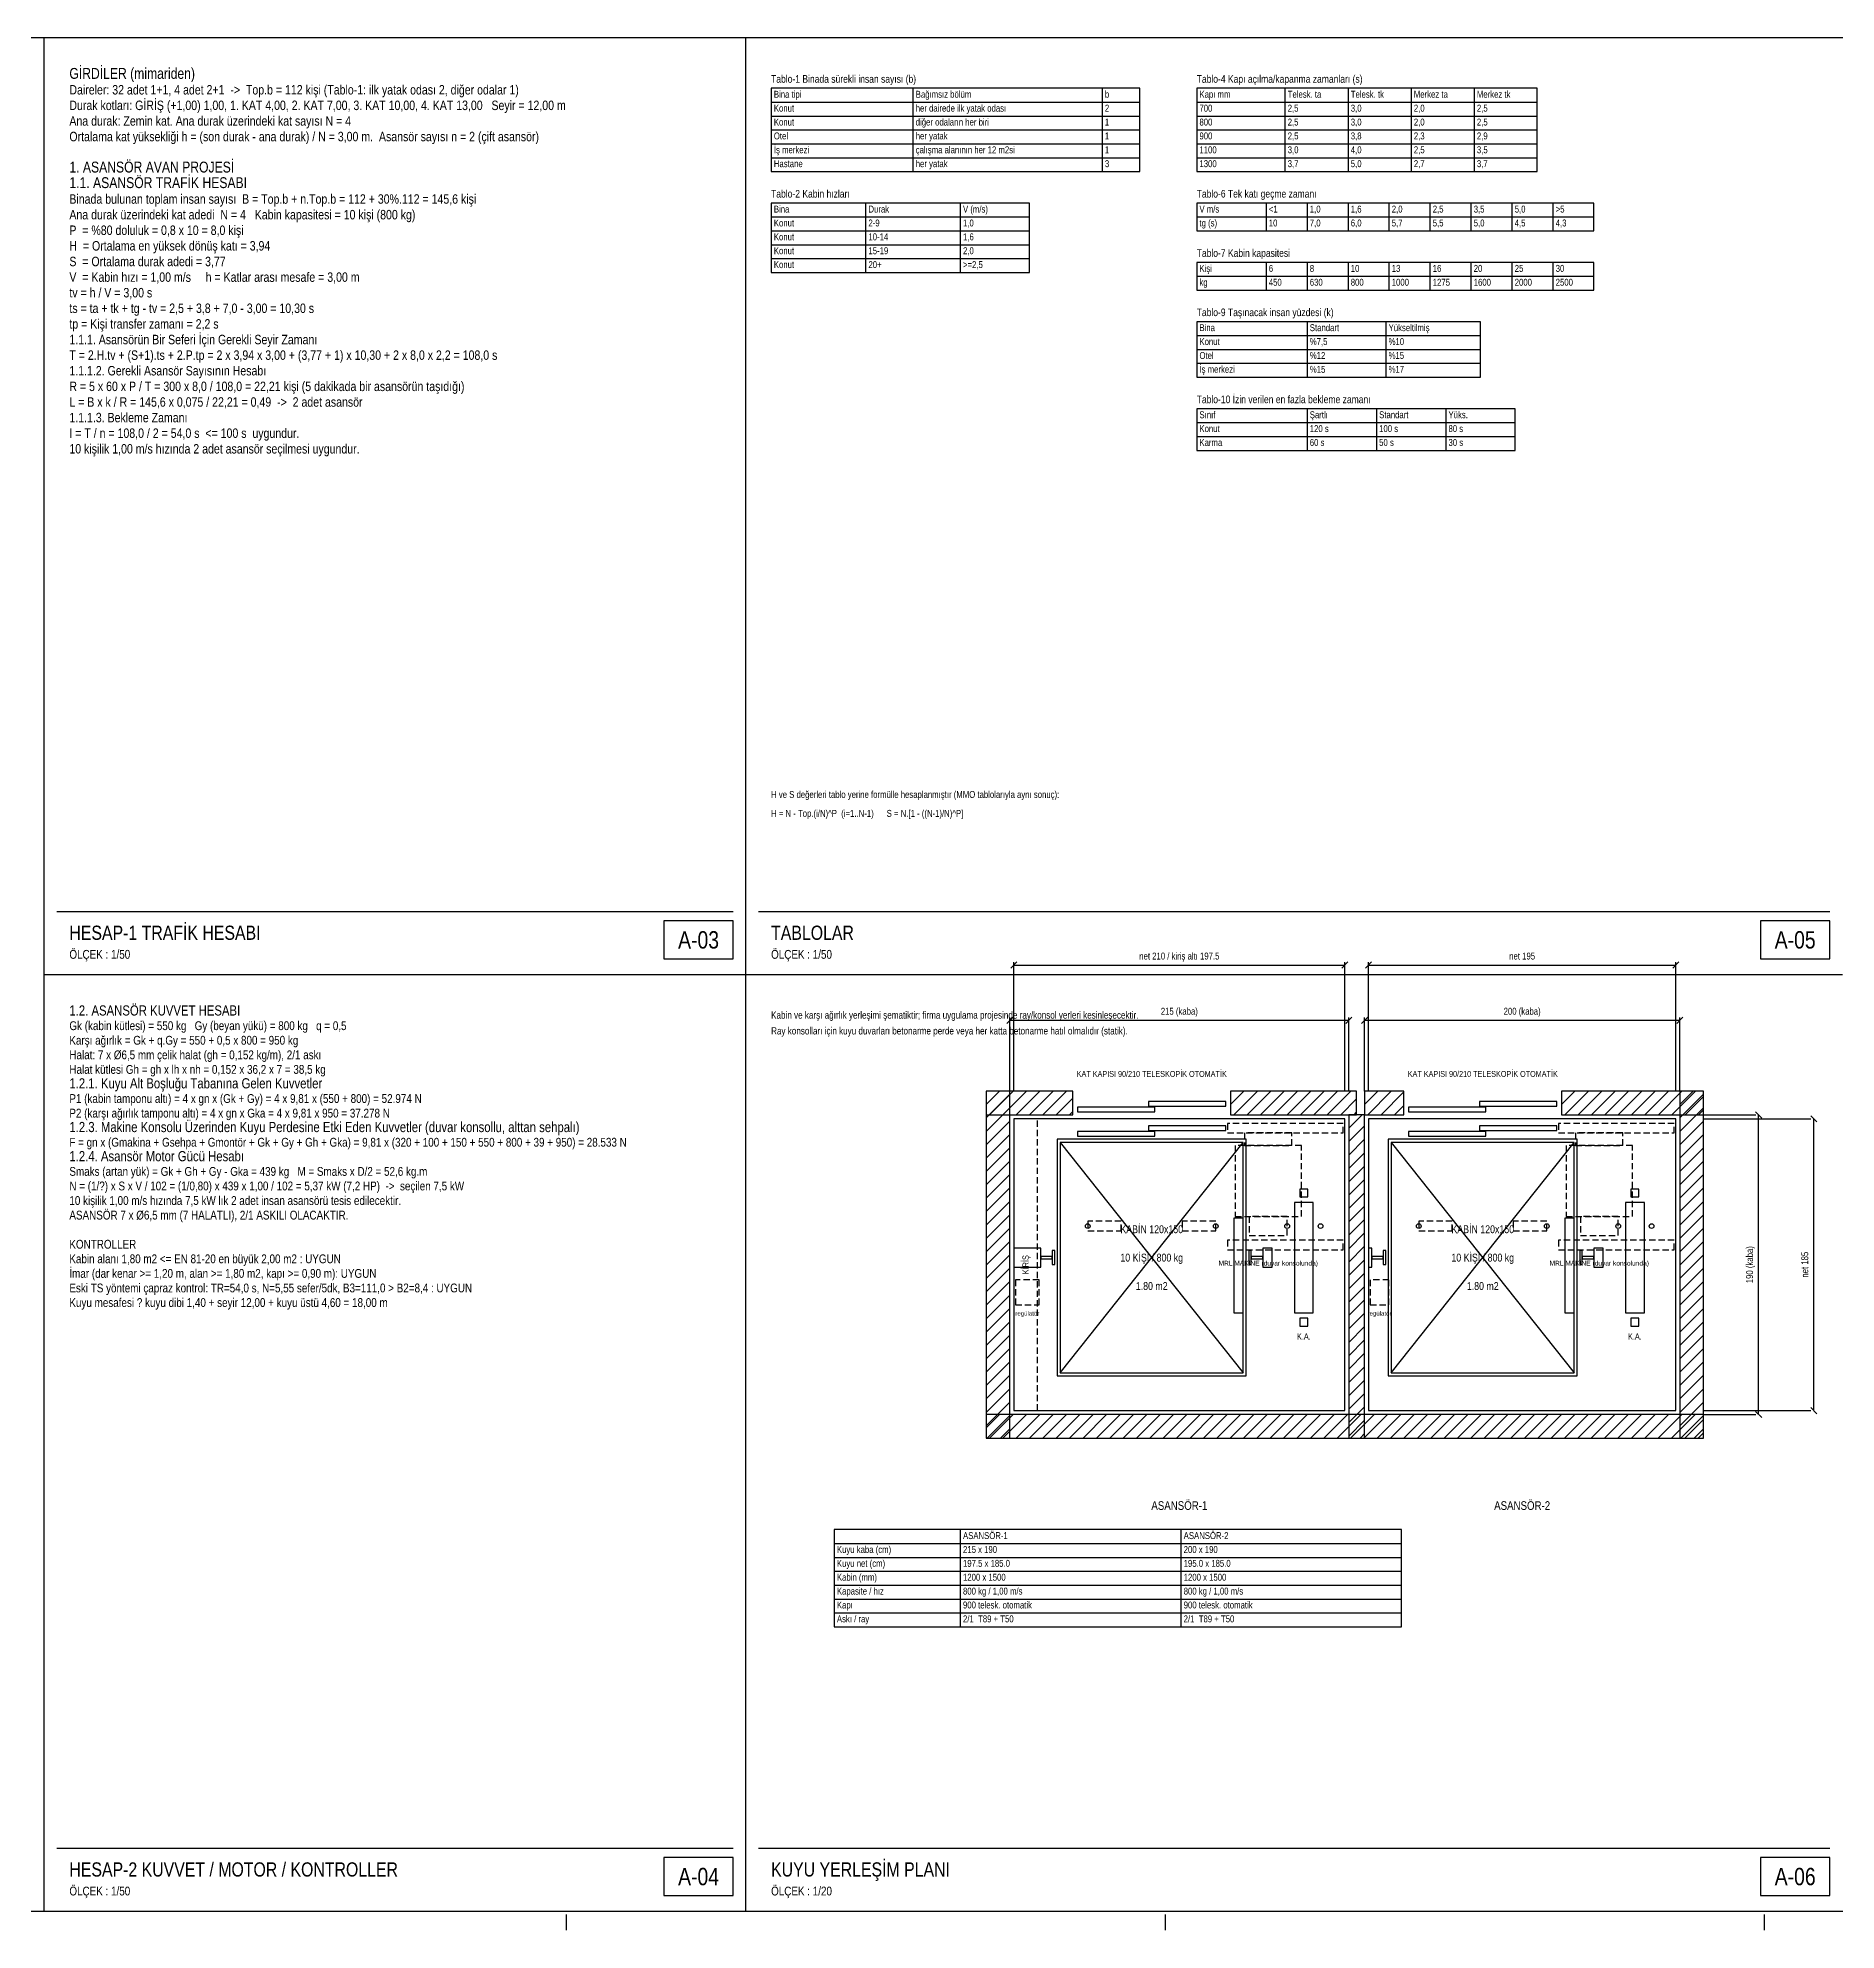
# Model space of a CAD drawing. Header units: centimetres. Extents: x 0 to 13234, y -30 to 2970.
# Drawn here: x 3061 to 5914, y -30 to 2970 of the extents above; entities that cross this region are included whole.
import ezdxf
from ezdxf.enums import TextEntityAlignment as Align

# ---------------------------------------------------------------- set-up
doc = ezdxf.new("R2010")
doc.units = ezdxf.units.CM
doc.linetypes.add('CENTER', pattern=[40, 25, -5, 5, -5])
doc.linetypes.add('DASHED', pattern=[15, 10, -5])
for name, color, linetype in [('SCOTT-ANTET', 4, 'CONTINUOUS'), ('SCOTT-BASLIK', 5, 'CONTINUOUS'), ('SCOTT-CERCEVE', 7, 'CONTINUOUS'), ('SCOTT-DUVAR', 7, 'CONTINUOUS'), ('SCOTT-EKSEN', 8, 'CENTER'), ('SCOTT-HALAT', 6, 'CONTINUOUS'), ('SCOTT-KA', 30, 'CONTINUOUS'), ('SCOTT-KABIN', 5, 'CONTINUOUS'), ('SCOTT-KAPI', 3, 'CONTINUOUS'), ('SCOTT-KIRIS', 1, 'DASHED'), ('SCOTT-MOTOR', 6, 'CONTINUOUS'), ('SCOTT-MOTOR-GIZLI', 6, 'DASHED'), ('SCOTT-OLCU', 3, 'CONTINUOUS'), ('SCOTT-RAY', 1, 'CONTINUOUS'), ('SCOTT-SIVA', 8, 'CONTINUOUS'), ('SCOTT-TABLO', 4, 'CONTINUOUS'), ('SCOTT-TARAMA', 8, 'CONTINUOUS'), ('SCOTT-UYARI', 1, 'CONTINUOUS'), ('SCOTT-YAZI', 4, 'CONTINUOUS')]:
    doc.layers.add(name, color=color, linetype=linetype)
doc.styles.get("Standard").update_dxf_attribs({"font": 'arial.ttf', "width": 0.8})

msp = doc.modelspace()

# ---------------------------------------------------------------- linework, layer by layer
at = {"layer": 'SCOTT-ANTET'}
for p, q in [((3091.5, 1585), (4164.4, 1585)), ((4204.4, 1585), (5903.6, 1585)), ((3091.5, 100), (4164.4, 100)), ((4204.4, 100), (5903.6, 100))]:
    msp.add_line(p, q, dxfattribs=at)
for points in [[(4054.4, 1510), (4164.4, 1510), (4164.4, 1570), (4054.4, 1570)], [(5793.6, 1510), (5903.6, 1510), (5903.6, 1570), (5793.6, 1570)], [(4054.4, 25), (4164.4, 25), (4164.4, 85), (4054.4, 85)], [(5793.6, 25), (5903.6, 25), (5903.6, 85), (5793.6, 85)]]:
    msp.add_lwpolyline(points, close=True, dxfattribs=at)
at = {"layer": 'SCOTT-CERCEVE'}
for p, q in [((3071.5, 0), (3071.5, 2970)), ((4184.4, 0), (4184.4, 2970)), ((3071.5, 1485), (4184.4, 1485)), ((4184.4, 1485), (5923.6, 1485))]:
    msp.add_line(p, q, dxfattribs=at)
for points in [[(0, 0), (13233.7, 0), (13233.7, 2970), (0, 2970)], [(100, 0), (13208.7, 0), (13208.7, 2970), (100, 2970)]]:
    msp.add_lwpolyline(points, close=True, dxfattribs=at)
at = {"layer": 'SCOTT-DUVAR'}
for points in [[(4565.6, 750), (4603.1, 750), (4603.1, 1300), (4565.6, 1300)], [(4565.6, 1262.5), (4703.1, 1262.5), (4703.1, 1300), (4565.6, 1300)], [(4953.1, 1262.5), (5153.1, 1262.5), (5153.1, 1300), (4953.1, 1300)], [(5165.6, 1262.5), (5228.1, 1262.5), (5228.1, 1300), (5165.6, 1300)], [(5478.1, 1262.5), (5703.1, 1262.5), (5703.1, 1300), (5478.1, 1300)], [(5665.6, 750), (5703.1, 750), (5703.1, 1300), (5665.6, 1300)], [(5140.6, 750), (5165.6, 750), (5165.6, 1262.5), (5140.6, 1262.5)], [(4565.6, 750), (5703.1, 750), (5703.1, 787.5), (4565.6, 787.5)]]:
    msp.add_lwpolyline(points, close=True, dxfattribs=at)
at = {"layer": 'SCOTT-EKSEN'}
for p, q in [((3900, -30), (3900, -5)), ((4850, -30), (4850, -5)), ((5800, -30), (5800, -5))]:
    msp.add_line(p, q, dxfattribs=at)
at = {"layer": 'SCOTT-HALAT'}
for centre in [(4726.6, 1086.2), (4929.6, 1086.2), (5042.9, 1086.2), (5095.9, 1086.2), (5251.6, 1086.2), (5454.6, 1086.2), (5567.9, 1086.2), (5620.9, 1086.2)]:
    msp.add_circle(centre, 3.75, dxfattribs=at)
at = {"layer": 'SCOTT-KA'}
for points in [[(5054.4, 948.8), (5084.4, 948.8), (5084.4, 1123.8), (5054.4, 1123.8)], [(5579.4, 948.8), (5609.4, 948.8), (5609.4, 1123.8), (5579.4, 1123.8)]]:
    msp.add_lwpolyline(points, close=True, dxfattribs=at)
at = {"layer": 'SCOTT-KABIN'}
for p, q in [((4683.1, 853.8), (4973.1, 1218.8)), ((4683.1, 1218.8), (4973.1, 853.8)), ((5208.1, 853.8), (5498.1, 1218.8)), ((5208.1, 1218.8), (5498.1, 853.8))]:
    msp.add_line(p, q, dxfattribs=at)
for points in [[(4678.1, 848.8), (4978.1, 848.8), (4978.1, 1223.8), (4678.1, 1223.8)], [(4683.1, 853.8), (4973.1, 853.8), (4973.1, 1218.8), (4683.1, 1218.8)], [(5203.1, 848.8), (5503.1, 848.8), (5503.1, 1223.8), (5203.1, 1223.8)], [(5208.1, 853.8), (5498.1, 853.8), (5498.1, 1218.8), (5208.1, 1218.8)], [(4958.1, 948.8), (4973.1, 948.8), (4973.1, 1098.8), (4958.1, 1098.8)], [(5483.1, 948.8), (5498.1, 948.8), (5498.1, 1098.8), (5483.1, 1098.8)]]:
    msp.add_lwpolyline(points, close=True, dxfattribs=at)
at = {"layer": 'SCOTT-KAPI'}
for points in [[(4710.6, 1267.5), (4833.1, 1267.5), (4833.1, 1275), (4710.6, 1275)], [(4823.1, 1276.2), (4945.6, 1276.2), (4945.6, 1283.8), (4823.1, 1283.8)], [(5235.6, 1267.5), (5358.1, 1267.5), (5358.1, 1275), (5235.6, 1275)], [(5348.1, 1276.2), (5470.6, 1276.2), (5470.6, 1283.8), (5348.1, 1283.8)], [(4710.6, 1228.8), (4833.1, 1228.8), (4833.1, 1236.2), (4710.6, 1236.2)], [(4823.1, 1237.5), (4945.6, 1237.5), (4945.6, 1245), (4823.1, 1245)], [(5235.6, 1228.8), (5358.1, 1228.8), (5358.1, 1236.2), (5235.6, 1236.2)], [(5348.1, 1237.5), (5470.6, 1237.5), (5470.6, 1245), (5348.1, 1245)]]:
    msp.add_lwpolyline(points, close=True, dxfattribs=at)
at = {"layer": 'SCOTT-KIRIS'}
msp.add_lwpolyline([(4609.4, 793.8), (4646.9, 793.8), (4646.9, 1256.2), (4609.4, 1256.2)], close=True, dxfattribs=at)
at = {"layer": 'SCOTT-MOTOR-GIZLI'}
for points in [[(4948.1, 1233.8), (5131.9, 1233.8), (5131.9, 1248.8), (4948.1, 1248.8)], [(4975.4, 1213.8), (5050.4, 1213.8), (5050.4, 1233.8), (4975.4, 1233.8)], [(5473.1, 1233.8), (5656.9, 1233.8), (5656.9, 1248.8), (5473.1, 1248.8)], [(5500.4, 1213.8), (5575.4, 1213.8), (5575.4, 1233.8), (5500.4, 1233.8)], [(4960.4, 1101.2), (5065.4, 1101.2), (5065.4, 1213.8), (4960.4, 1213.8)], [(5485.4, 1101.2), (5590.4, 1101.2), (5590.4, 1213.8), (5485.4, 1213.8)], [(4726.6, 1078.8), (4779.6, 1078.8), (4779.6, 1093.8), (4726.6, 1093.8)], [(4876.6, 1078.8), (4929.6, 1078.8), (4929.6, 1093.8), (4876.6, 1093.8)], [(4982.9, 1071.2), (5042.9, 1071.2), (5042.9, 1101.2), (4982.9, 1101.2)], [(5251.6, 1078.8), (5304.6, 1078.8), (5304.6, 1093.8), (5251.6, 1093.8)], [(5401.6, 1078.8), (5454.6, 1078.8), (5454.6, 1093.8), (5401.6, 1093.8)], [(5507.9, 1071.2), (5567.9, 1071.2), (5567.9, 1101.2), (5507.9, 1101.2)], [(4948.1, 1048.8), (5131.9, 1048.8), (5131.9, 1063.8), (4948.1, 1063.8)], [(5473.1, 1048.8), (5656.9, 1048.8), (5656.9, 1063.8), (5473.1, 1063.8)], [(4611.9, 961.2), (4649.6, 961.2), (4649.6, 1001.2), (4611.9, 1001.2)], [(5174.4, 961.2), (5204.4, 961.2), (5204.4, 1001.2), (5174.4, 1001.2)]]:
    msp.add_lwpolyline(points, close=True, dxfattribs=at)
at = {"layer": 'SCOTT-OLCU'}
for p, q in [((4604.4, 1495), (4614.3, 1505)), ((4609.4, 1300), (4609.4, 1504.4)), ((4609.4, 1500), (5134.4, 1500)), ((5129.4, 1495), (5139.3, 1505)), ((5134.4, 1300), (5134.4, 1504.4)), ((5166.9, 1495), (5176.8, 1505)), ((5171.9, 1300), (5171.9, 1504.4)), ((5171.9, 1500), (5659.4, 1500)), ((5654.4, 1495), (5664.3, 1505)), ((5659.4, 1300), (5659.4, 1504.4)), ((4598.2, 1407.5), (4608.1, 1417.5)), ((4603.1, 1300), (4603.1, 1416.9)), ((4603.1, 1412.5), (5140.6, 1412.5)), ((5135.7, 1407.5), (5145.6, 1417.5)), ((5140.6, 1300), (5140.6, 1416.9)), ((5160.7, 1407.5), (5170.6, 1417.5)), ((5165.6, 1300), (5165.6, 1416.9)), ((5165.6, 1412.5), (5665.6, 1412.5)), ((5660.7, 1407.5), (5670.6, 1417.5)), ((5665.6, 1300), (5665.6, 1416.9)), ((5703.1, 1262.5), (5786.2, 1262.5)), ((5795.6, 1257.5), (5785.7, 1267.5)), ((5790.6, 787.5), (5790.6, 1262.5)), ((5883.1, 1251.3), (5873.2, 1261.2)), ((5703.1, 1256.2), (5873.7, 1256.2)), ((5878.1, 793.8), (5878.1, 1256.2)), ((5703.1, 793.8), (5873.7, 793.8)), ((5703.1, 787.5), (5786.2, 787.5)), ((5795.6, 782.5), (5785.7, 792.5)), ((5883.1, 788.8), (5873.2, 798.7))]:
    msp.add_line(p, q, dxfattribs=at)
at = {"layer": 'SCOTT-RAY'}
for points in [[(5063.1, 1132.5), (5075.6, 1132.5), (5075.6, 1145), (5063.1, 1145)], [(5588.1, 1132.5), (5600.6, 1132.5), (5600.6, 1145), (5588.1, 1145)], [(4609.4, 1021.2), (4652.1, 1021.2), (4652.1, 1051.2), (4609.4, 1051.2)], [(5004.1, 1021.2), (5019.1, 1021.2), (5019.1, 1051.2), (5004.1, 1051.2)], [(5171.9, 1021.2), (5177.1, 1021.2), (5177.1, 1051.2), (5171.9, 1051.2)], [(5529.1, 1021.2), (5544.1, 1021.2), (5544.1, 1051.2), (5529.1, 1051.2)], [(4652.1, 1034.2), (4670.4, 1034.2), (4670.4, 1038.2), (4652.1, 1038.2)], [(4670.4, 1025.1), (4674.4, 1025.1), (4674.4, 1047.4), (4670.4, 1047.4)], [(4981.9, 1025.1), (4985.9, 1025.1), (4985.9, 1047.4), (4981.9, 1047.4)], [(4985.9, 1034.2), (5004.1, 1034.2), (5004.1, 1038.2), (4985.9, 1038.2)], [(5177.1, 1034.2), (5195.4, 1034.2), (5195.4, 1038.2), (5177.1, 1038.2)], [(5195.4, 1025.1), (5199.4, 1025.1), (5199.4, 1047.4), (5195.4, 1047.4)], [(5506.9, 1025.1), (5510.9, 1025.1), (5510.9, 1047.4), (5506.9, 1047.4)], [(5510.9, 1034.2), (5529.1, 1034.2), (5529.1, 1038.2), (5510.9, 1038.2)], [(5063.1, 927.5), (5075.6, 927.5), (5075.6, 940), (5063.1, 940)], [(5588.1, 927.5), (5600.6, 927.5), (5600.6, 940), (5588.1, 940)]]:
    msp.add_lwpolyline(points, close=True, dxfattribs=at)
at = {"layer": 'SCOTT-SIVA'}
for points in [[(4609.4, 793.8), (5134.4, 793.8), (5134.4, 1256.2), (4609.4, 1256.2)], [(5171.9, 793.8), (5659.4, 793.8), (5659.4, 1256.2), (5171.9, 1256.2)]]:
    msp.add_lwpolyline(points, close=True, dxfattribs=at)
at = {"layer": 'SCOTT-TABLO'}
for p, q in [((4449.4, 2890), (4449.4, 2758)), ((4749.4, 2890), (4749.4, 2758)), ((5039.4, 2890), (5039.4, 2758)), ((5139.4, 2890), (5139.4, 2758)), ((5239.4, 2890), (5239.4, 2758)), ((5339.4, 2890), (5339.4, 2758)), ((4224.4, 2868), (4809.4, 2868)), ((4899.4, 2868), (5439.4, 2868)), ((4224.4, 2846), (4809.4, 2846)), ((4224.4, 2824), (4809.4, 2824)), ((4899.4, 2846), (5439.4, 2846)), ((4899.4, 2824), (5439.4, 2824)), ((4224.4, 2802), (4809.4, 2802)), ((4899.4, 2802), (5439.4, 2802)), ((4224.4, 2780), (4809.4, 2780)), ((4899.4, 2780), (5439.4, 2780)), ((4374.4, 2708), (4374.4, 2598)), ((4524.4, 2708), (4524.4, 2598)), ((5009.4, 2708), (5009.4, 2664)), ((5074.4, 2708), (5074.4, 2664)), ((5139.4, 2708), (5139.4, 2664)), ((5204.4, 2708), (5204.4, 2664)), ((5269.4, 2708), (5269.4, 2664)), ((5334.4, 2708), (5334.4, 2664)), ((5399.4, 2708), (5399.4, 2664)), ((5464.4, 2708), (5464.4, 2664)), ((4224.4, 2686), (4634.4, 2686)), ((4899.4, 2686), (5529.4, 2686)), ((4224.4, 2664), (4634.4, 2664)), ((4224.4, 2642), (4634.4, 2642)), ((4224.4, 2620), (4634.4, 2620)), ((5009.4, 2614), (5009.4, 2570)), ((5074.4, 2614), (5074.4, 2570)), ((5139.4, 2614), (5139.4, 2570)), ((5204.4, 2614), (5204.4, 2570)), ((5269.4, 2614), (5269.4, 2570)), ((5334.4, 2614), (5334.4, 2570)), ((5399.4, 2614), (5399.4, 2570)), ((5464.4, 2614), (5464.4, 2570)), ((4899.4, 2592), (5529.4, 2592)), ((5074.4, 2520), (5074.4, 2432)), ((5199.4, 2520), (5199.4, 2432)), ((4899.4, 2498), (5349.4, 2498)), ((4899.4, 2476), (5349.4, 2476)), ((4899.4, 2454), (5349.4, 2454)), ((5074.4, 2382), (5074.4, 2316)), ((5184.4, 2382), (5184.4, 2316)), ((5294.4, 2382), (5294.4, 2316)), ((4899.4, 2360), (5404.4, 2360)), ((4899.4, 2338), (5404.4, 2338)), ((4524.4, 605), (4524.4, 451)), ((4874.4, 605), (4874.4, 451)), ((4324.4, 583), (5224.4, 583)), ((4324.4, 561), (5224.4, 561)), ((4324.4, 539), (5224.4, 539)), ((4324.4, 517), (5224.4, 517)), ((4324.4, 495), (5224.4, 495)), ((4324.4, 473), (5224.4, 473))]:
    msp.add_line(p, q, dxfattribs=at)
for points in [[(4224.4, 2758), (4809.4, 2758), (4809.4, 2890), (4224.4, 2890)], [(4899.4, 2758), (5439.4, 2758), (5439.4, 2890), (4899.4, 2890)], [(4224.4, 2598), (4634.4, 2598), (4634.4, 2708), (4224.4, 2708)], [(4899.4, 2664), (5529.4, 2664), (5529.4, 2708), (4899.4, 2708)], [(4899.4, 2570), (5529.4, 2570), (5529.4, 2614), (4899.4, 2614)], [(4899.4, 2432), (5349.4, 2432), (5349.4, 2520), (4899.4, 2520)], [(4899.4, 2316), (5404.4, 2316), (5404.4, 2382), (4899.4, 2382)], [(4324.4, 451), (5224.4, 451), (5224.4, 605), (4324.4, 605)]]:
    msp.add_lwpolyline(points, close=True, dxfattribs=at)
at = {"layer": 'SCOTT-TARAMA'}
for p, q in [((4565.6, 1278.8), (4586.9, 1300)), ((4565.6, 1278.8), (4586.9, 1300)), ((4565.6, 1257.6), (4603.1, 1295.1)), ((4570.6, 1262.5), (4608.1, 1300)), ((4591.8, 1262.5), (4629.3, 1300)), ((4613, 1262.5), (4650.5, 1300)), ((4634.2, 1262.5), (4671.7, 1300)), ((4655.4, 1262.5), (4692.9, 1300)), ((4953.1, 1278.8), (4974.4, 1300)), ((4958.1, 1262.5), (4995.6, 1300)), ((4979.3, 1262.5), (5016.8, 1300)), ((5000.5, 1262.5), (5038, 1300)), ((5021.7, 1262.5), (5059.2, 1300)), ((5042.9, 1262.5), (5080.4, 1300)), ((5064.1, 1262.5), (5101.6, 1300)), ((5085.3, 1262.5), (5122.8, 1300)), ((5106.6, 1262.5), (5144.1, 1300)), ((5165.6, 1278.8), (5186.9, 1300)), ((5170.6, 1262.5), (5208.1, 1300)), ((5191.8, 1262.5), (5228.1, 1298.9)), ((5478.1, 1278.8), (5499.4, 1300)), ((5483.1, 1262.5), (5520.6, 1300)), ((5504.3, 1262.5), (5541.8, 1300)), ((5525.5, 1262.5), (5563, 1300)), ((5546.7, 1262.5), (5584.2, 1300)), ((5567.9, 1262.5), (5605.4, 1300)), ((5589.1, 1262.5), (5626.6, 1300)), ((5610.3, 1262.5), (5647.8, 1300)), ((5631.6, 1262.5), (5669.1, 1300)), ((5652.8, 1262.5), (5690.3, 1300)), ((5665.6, 1278.8), (5686.9, 1300)), ((5665.6, 1257.6), (5703.1, 1295.1)), ((5674, 1262.5), (5703.1, 1291.7)), ((4565.6, 1236.4), (4603.1, 1273.9)), ((4676.6, 1262.5), (4703.1, 1289)), ((4697.8, 1262.5), (4703.1, 1267.8)), ((5127.8, 1262.5), (5153.1, 1287.9)), ((5140.6, 1241.3), (5161.9, 1262.5)), ((5149, 1262.5), (5153.1, 1266.7)), ((5213, 1262.5), (5228.1, 1277.6)), ((5665.6, 1236.4), (5703.1, 1273.9)), ((5695.2, 1262.5), (5703.1, 1270.4)), ((4565.6, 1215.1), (4603.1, 1252.6)), ((4565.6, 1193.9), (4603.1, 1231.4)), ((5140.6, 1220.1), (5165.6, 1245.1)), ((5665.6, 1215.1), (5703.1, 1252.6)), ((5665.6, 1193.9), (5703.1, 1231.4)), ((4565.6, 1172.7), (4603.1, 1210.2)), ((5140.6, 1198.9), (5165.6, 1223.9)), ((5140.6, 1177.6), (5165.6, 1202.6)), ((5665.6, 1172.7), (5703.1, 1210.2)), ((4565.6, 1151.5), (4603.1, 1189)), ((5140.6, 1156.4), (5165.6, 1181.4)), ((5665.6, 1151.5), (5703.1, 1189)), ((4565.6, 1130.3), (4603.1, 1167.8)), ((4565.6, 1109.1), (4603.1, 1146.6)), ((5140.6, 1135.2), (5165.6, 1160.2)), ((5665.6, 1130.3), (5703.1, 1167.8)), ((5665.6, 1109.1), (5703.1, 1146.6)), ((4565.6, 1087.9), (4603.1, 1125.4)), ((5140.6, 1114), (5165.6, 1139)), ((5140.6, 1092.8), (5165.6, 1117.8)), ((5665.6, 1087.9), (5703.1, 1125.4)), ((4565.6, 1066.7), (4603.1, 1104.2)), ((4565.6, 1045.4), (4603.1, 1082.9)), ((5140.6, 1071.6), (5165.6, 1096.6)), ((5665.6, 1066.7), (5703.1, 1104.2)), ((5665.6, 1045.4), (5703.1, 1082.9)), ((4565.6, 1024.2), (4603.1, 1061.7)), ((5140.6, 1050.4), (5165.6, 1075.4)), ((5140.6, 1029.2), (5165.6, 1054.2)), ((5665.6, 1024.2), (5703.1, 1061.7)), ((4565.6, 1003), (4603.1, 1040.5)), ((5140.6, 1007.9), (5165.6, 1032.9)), ((5665.6, 1003), (5703.1, 1040.5)), ((4565.6, 981.8), (4603.1, 1019.3)), ((4565.6, 960.6), (4603.1, 998.1)), ((5140.6, 986.7), (5165.6, 1011.7)), ((5140.6, 965.5), (5165.6, 990.5)), ((5665.6, 981.8), (5703.1, 1019.3)), ((5665.6, 960.6), (5703.1, 998.1)), ((4565.6, 939.4), (4603.1, 976.9)), ((5140.6, 944.3), (5165.6, 969.3)), ((5665.6, 939.4), (5703.1, 976.9)), ((4565.6, 918.2), (4603.1, 955.7)), ((4565.6, 897), (4603.1, 934.5)), ((5140.6, 923.1), (5165.6, 948.1)), ((5665.6, 918.2), (5703.1, 955.7)), ((5665.6, 897), (5703.1, 934.5)), ((4565.6, 875.7), (4603.1, 913.2)), ((5140.6, 901.9), (5165.6, 926.9)), ((5140.6, 880.7), (5165.6, 905.7)), ((5665.6, 875.7), (5703.1, 913.2)), ((4565.6, 854.5), (4603.1, 892)), ((4565.6, 833.3), (4603.1, 870.8)), ((5140.6, 859.5), (5165.6, 884.5)), ((5665.6, 854.5), (5703.1, 892)), ((5665.6, 833.3), (5703.1, 870.8)), ((4565.6, 812.1), (4603.1, 849.6)), ((5140.6, 838.2), (5165.6, 863.2)), ((5140.6, 817), (5165.6, 842)), ((5665.6, 812.1), (5703.1, 849.6)), ((4565.6, 790.9), (4603.1, 828.4)), ((5140.6, 795.8), (5165.6, 820.8)), ((5665.6, 790.9), (5703.1, 828.4)), ((4565.6, 769.7), (4603.1, 807.2)), ((4565.6, 766.3), (4586.9, 787.5)), ((4567.2, 750), (4603.1, 786)), ((4570.6, 750), (4608.1, 787.5)), ((4591.8, 750), (4629.3, 787.5)), ((4613, 750), (4650.5, 787.5)), ((4634.2, 750), (4671.7, 787.5)), ((4655.4, 750), (4692.9, 787.5)), ((4676.6, 750), (4714.1, 787.5)), ((4697.8, 750), (4735.3, 787.5)), ((4719.1, 750), (4756.6, 787.5)), ((4740.3, 750), (4777.8, 787.5)), ((4761.5, 750), (4799, 787.5)), ((4782.7, 750), (4820.2, 787.5)), ((4803.9, 750), (4841.4, 787.5)), ((4825.1, 750), (4862.6, 787.5)), ((4846.3, 750), (4883.8, 787.5)), ((4867.5, 750), (4905, 787.5)), ((4888.8, 750), (4926.3, 787.5)), ((4910, 750), (4947.5, 787.5)), ((4931.2, 750), (4968.7, 787.5)), ((4952.4, 750), (4989.9, 787.5)), ((4973.6, 750), (5011.1, 787.5)), ((4994.8, 750), (5032.3, 787.5)), ((5016, 750), (5053.5, 787.5)), ((5037.3, 750), (5074.8, 787.5)), ((5058.5, 750), (5096, 787.5)), ((5079.7, 750), (5117.2, 787.5)), ((5100.9, 750), (5138.4, 787.5)), ((5122.1, 750), (5159.6, 787.5)), ((5140.6, 774.6), (5165.6, 799.6)), ((5143.3, 750), (5180.8, 787.5)), ((5164.5, 750), (5202, 787.5)), ((5185.7, 750), (5223.2, 787.5)), ((5207, 750), (5244.5, 787.5)), ((5228.2, 750), (5265.7, 787.5)), ((5249.4, 750), (5286.9, 787.5)), ((5270.6, 750), (5308.1, 787.5)), ((5291.8, 750), (5329.3, 787.5)), ((5313, 750), (5350.5, 787.5)), ((5334.2, 750), (5371.7, 787.5)), ((5355.4, 750), (5392.9, 787.5)), ((5376.7, 750), (5414.2, 787.5)), ((5397.9, 750), (5435.4, 787.5)), ((5419.1, 750), (5456.6, 787.5)), ((5440.3, 750), (5477.8, 787.5)), ((5461.5, 750), (5499, 787.5)), ((5482.7, 750), (5520.2, 787.5)), ((5503.9, 750), (5541.4, 787.5)), ((5525.1, 750), (5562.6, 787.5)), ((5546.4, 750), (5583.9, 787.5)), ((5567.6, 750), (5605.1, 787.5)), ((5588.8, 750), (5626.3, 787.5)), ((5610, 750), (5647.5, 787.5)), ((5631.2, 750), (5668.7, 787.5)), ((5652.4, 750), (5689.9, 787.5)), ((5665.6, 769.7), (5703.1, 807.2)), ((5667.2, 750), (5703.1, 786)), ((4588.4, 750), (4603.1, 764.7)), ((5140.6, 753.4), (5165.6, 778.4)), ((5158.5, 750), (5165.6, 757.2)), ((5673.6, 750), (5703.1, 779.5)), ((5688.4, 750), (5703.1, 764.7)), ((5694.9, 750), (5703.1, 758.3))]:
    msp.add_line(p, q, dxfattribs=at)

# ---------------------------------------------------------------- texts
at = {"layer": 'SCOTT-ANTET', "width": 0.8}
for s, p in [('A-03', (4109.4, 1540)), ('A-05', (5848.6, 1540)), ('A-04', (4109.4, 55)), ('A-06', (5848.6, 55))]:
    msp.add_text(s, height=27.5, dxfattribs=at).set_placement(p, align=Align.MIDDLE_CENTER)
for s, p in [('ÖLÇEK : 1/50', (3111.5, 1510)), ('ÖLÇEK : 1/50', (4224.4, 1510)), ('ÖLÇEK : 1/50', (3111.5, 25)), ('ÖLÇEK : 1/20', (4224.4, 25))]:
    msp.add_text(s, height=14, dxfattribs=at).set_placement(p)
at = {"layer": 'SCOTT-BASLIK', "width": 0.8}
for s, height, p in [('GİRDİLER (mimariden)', 17.25, (3111.5, 2905)), ('Tablo-1 Binada sürekli insan sayısı (b)', 12.1, (4224.4, 2898.8)), ('Tablo-4 Kapı açılma/kapanma zamanları (s)', 12.1, (4899.4, 2898.8)), ('Bina tipi', 11, (4228.8, 2875)), ('Bağımsız bölüm', 11, (4453.8, 2875)), ('b', 11, (4753.8, 2875)), ('Kapı mm', 11, (4903.8, 2875)), ('Telesk. ta', 11, (5043.8, 2875)), ('Telesk. tk', 11, (5143.8, 2875)), ('Merkez ta', 11, (5243.8, 2875)), ('Merkez tk', 11, (5343.8, 2875)), ('1. ASANSÖR AVAN PROJESİ', 17.25, (3111.5, 2756.5)), ('1.1. ASANSÖR TRAFİK HESABI', 17.25, (3111.5, 2731.8)), ('Tablo-2 Kabin hızları', 12.1, (4224.4, 2716.8)), ('Bina', 11, (4228.8, 2693)), ('Durak', 11, (4378.8, 2693)), ('V (m/s)', 11, (4528.8, 2693)), ('Tablo-6 Tek katı geçme zamanı', 12.1, (4899.4, 2716.8)), ('V m/s', 11, (4903.8, 2693)), ('<1', 11, (5013.8, 2693)), ('1,0', 11, (5078.8, 2693)), ('1,6', 11, (5143.8, 2693)), ('2,0', 11, (5208.8, 2693)), ('2,5', 11, (5273.8, 2693)), ('3,5', 11, (5338.8, 2693)), ('5,0', 11, (5403.8, 2693)), ('>5', 11, (5468.8, 2693)), ('Tablo-7 Kabin kapasitesi', 12.1, (4899.4, 2622.8)), ('Kişi', 11, (4903.8, 2599)), ('6', 11, (5013.8, 2599)), ('8', 11, (5078.8, 2599)), ('10', 11, (5143.8, 2599)), ('13', 11, (5208.8, 2599)), ('16', 11, (5273.8, 2599)), ('20', 11, (5338.8, 2599)), ('25', 11, (5403.8, 2599)), ('30', 11, (5468.8, 2599)), ('Tablo-9 Taşınacak insan yüzdesi (k)', 12.1, (4899.4, 2528.8)), ('Bina', 11, (4903.8, 2505)), ('Standart', 11, (5078.8, 2505)), ('Yükseltilmiş', 11, (5203.8, 2505)), ('Tablo-10 İzin verilen en fazla bekleme zamanı', 12.1, (4899.4, 2390.8)), ('Sınıf', 11, (4903.8, 2367)), ('Şartlı', 11, (5078.8, 2367)), ('Standart', 11, (5188.8, 2367)), ('Yüks.', 11, (5298.8, 2367)), ('HESAP-1 TRAFİK HESABI', 22.5, (3111.5, 1540)), ('TABLOLAR', 22.5, (4224.4, 1540)), ('1.2. ASANSÖR KUVVET HESABI', 16.1, (3111.5, 1420)), ('1.2.1. Kuyu Alt Boşluğu Tabanına Gelen Kuvvetler', 16.1, (3111.5, 1304.5)), ('1.2.3. Makine Konsolu Üzerinden Kuyu Perdesine Etki Eden Kuvvetler (duvar konsollu, alttan sehpalı)', 16.1, (3111.5, 1235.2)), ('1.2.4. Asansör Motor Gücü Hesabı', 16.1, (3111.5, 1189)), ('ASANSÖR-1', 11, (4528.8, 590)), ('ASANSÖR-2', 11, (4878.8, 590)), ('HESAP-2 KUVVET / MOTOR / KONTROLLER', 22.5, (3111.5, 55)), ('KUYU YERLEŞİM PLANI', 22.5, (4224.4, 55))]:
    msp.add_text(s, height=height, dxfattribs=at).set_placement(p)
for s, p in [('ASANSÖR-1', (4871.9, 650)), ('ASANSÖR-2', (5415.6, 650))]:
    msp.add_text(s, height=13.75, dxfattribs=at).set_placement(p, align=Align.TOP_CENTER)
at = {"layer": 'SCOTT-KA', "width": 0.8}
for p in [(5069.4, 916.2), (5594.4, 916.2)]:
    msp.add_text('K.A.', height=10, dxfattribs=at).set_placement(p, align=Align.TOP_CENTER)
at = {"layer": 'SCOTT-KABIN', "width": 0.8}
for s, p in [('KABİN 120x150', (4828.1, 1081.2)), ('KABİN 120x150', (5353.1, 1081.2)), ('10 KİŞİ / 800 kg', (4828.1, 1036.2)), ('10 KİŞİ / 800 kg', (5353.1, 1036.2)), ('1.80 m2', (4828.1, 991.2)), ('1.80 m2', (5353.1, 991.2))]:
    msp.add_text(s, height=12.5, dxfattribs=at).set_placement(p, align=Align.MIDDLE_CENTER)
at = {"layer": 'SCOTT-KAPI', "width": 0.8}
for p in [(4828.1, 1320), (5353.1, 1320)]:
    msp.add_text('KAT KAPISI 90/210 TELESKOPİK OTOMATİK', height=9.375, dxfattribs=at).set_placement(p, align=Align.BOTTOM_CENTER)
at = {"layer": 'SCOTT-KIRIS', "width": 0.8}
msp.add_text('KİRİŞ', height=10, rotation=90, dxfattribs=at).set_placement((4628.1, 1025), align=Align.MIDDLE_CENTER)
at = {"layer": 'SCOTT-MOTOR', "width": 0.8}
for s, height, p in [('MRL MAKİNE (duvar konsolunda)', 7.5, (5012.9, 1031.2)), ('MRL MAKİNE (duvar konsolunda)', 7.5, (5537.9, 1031.2)), ('regülatör', 6.88, (4630.8, 951.2)), ('regülatör', 6.88, (5189.4, 951.2))]:
    msp.add_text(s, height=height, dxfattribs=at).set_placement(p, align=Align.TOP_CENTER)
at = {"layer": 'SCOTT-OLCU', "width": 0.8}
for s, p in [('net 210 / kiriş altı 197.5', (4871.9, 1505.5)), ('net 195', (5415.6, 1505.5)), ('215 (kaba)', (4871.9, 1418)), ('200 (kaba)', (5415.6, 1418))]:
    msp.add_text(s, height=11, dxfattribs=at).set_placement(p, align=Align.BOTTOM_CENTER)
for s, p in [('190 (kaba)', (5785.1, 1025)), ('net 185', (5872.6, 1025))]:
    msp.add_text(s, height=11, rotation=90, dxfattribs=at).set_placement(p, align=Align.BOTTOM_CENTER)
at = {"layer": 'SCOTT-TABLO', "width": 0.8}
for s, p in [('Konut', (4228.8, 2853)), ('her dairede ilk yatak odası', (4453.8, 2853)), ('2', (4753.8, 2853)), ('700', (4903.8, 2853)), ('2,5', (5043.8, 2853)), ('3,0', (5143.8, 2853)), ('2,0', (5243.8, 2853)), ('2,5', (5343.8, 2853)), ('Otel', (4228.8, 2809)), ('Konut', (4228.8, 2831)), ('diğer odaların her biri', (4453.8, 2831)), ('her yatak', (4453.8, 2809)), ('1', (4753.8, 2831)), ('1', (4753.8, 2809)), ('800', (4903.8, 2831)), ('900', (4903.8, 2809)), ('2,5', (5043.8, 2831)), ('2,5', (5043.8, 2809)), ('3,0', (5143.8, 2831)), ('3,8', (5143.8, 2809)), ('2,0', (5243.8, 2831)), ('2,3', (5243.8, 2809)), ('2,5', (5343.8, 2831)), ('2,9', (5343.8, 2809)), ('İş merkezi', (4228.8, 2787)), ('çalışma alanının her 12 m2si', (4453.8, 2787)), ('1', (4753.8, 2787)), ('1100', (4903.8, 2787)), ('3,0', (5043.8, 2787)), ('4,0', (5143.8, 2787)), ('2,5', (5243.8, 2787)), ('3,5', (5343.8, 2787)), ('Hastane', (4228.8, 2765)), ('her yatak', (4453.8, 2765)), ('3', (4753.8, 2765)), ('1300', (4903.8, 2765)), ('3,7', (5043.8, 2765)), ('5,0', (5143.8, 2765)), ('2,7', (5243.8, 2765)), ('3,7', (5343.8, 2765)), ('Konut', (4228.8, 2671)), ('2-9', (4378.8, 2671)), ('1,0', (4528.8, 2671)), ('tg (s)', (4903.8, 2671)), ('10', (5013.8, 2671)), ('7,0', (5078.8, 2671)), ('6,0', (5143.8, 2671)), ('5,7', (5208.8, 2671)), ('5,5', (5273.8, 2671)), ('5,0', (5338.8, 2671)), ('4,5', (5403.8, 2671)), ('4,3', (5468.8, 2671)), ('Konut', (4228.8, 2649)), ('10-14', (4378.8, 2649)), ('1,6', (4528.8, 2649)), ('Konut', (4228.8, 2627)), ('Konut', (4228.8, 2605)), ('20+', (4378.8, 2605)), ('15-19', (4378.8, 2627)), ('2,0', (4528.8, 2627)), ('>=2,5', (4528.8, 2605)), ('kg', (4903.8, 2577)), ('450', (5013.8, 2577)), ('630', (5078.8, 2577)), ('800', (5143.8, 2577)), ('1000', (5208.8, 2577)), ('1275', (5273.8, 2577)), ('1600', (5338.8, 2577)), ('2000', (5403.8, 2577)), ('2500', (5468.8, 2577)), ('Konut', (4903.8, 2483)), ('%7,5', (5078.8, 2483)), ('%10', (5203.8, 2483)), ('Otel', (4903.8, 2461)), ('%12', (5078.8, 2461)), ('%15', (5203.8, 2461)), ('İş merkezi', (4903.8, 2439)), ('%15', (5078.8, 2439)), ('%17', (5203.8, 2439)), ('Konut', (4903.8, 2345)), ('120 s', (5078.8, 2345)), ('100 s', (5188.8, 2345)), ('80 s', (5298.8, 2345)), ('Karma', (4903.8, 2323)), ('60 s', (5078.8, 2323)), ('50 s', (5188.8, 2323)), ('30 s', (5298.8, 2323)), ('Kuyu kaba (cm)', (4328.8, 568)), ('215 x 190', (4528.8, 568)), ('200 x 190', (4878.8, 568)), ('Kuyu net (cm)', (4328.8, 546)), ('197.5 x 185.0', (4528.8, 546)), ('195.0 x 185.0', (4878.8, 546)), ('Kabin (mm)', (4328.8, 524)), ('Kapasite / hız', (4328.8, 502)), ('800 kg / 1,00 m/s', (4528.8, 502)), ('1200 x 1500', (4528.8, 524)), ('800 kg / 1,00 m/s', (4878.8, 502)), ('1200 x 1500', (4878.8, 524)), ('Kapı', (4328.8, 480)), ('900 telesk. otomatik', (4528.8, 480)), ('900 telesk. otomatik', (4878.8, 480)), ('Askı / ray', (4328.8, 458)), ('2/1  T89 + T50', (4528.8, 458)), ('2/1  T89 + T50', (4878.8, 458))]:
    msp.add_text(s, height=11, dxfattribs=at).set_placement(p)
at = {"layer": 'SCOTT-UYARI', "width": 0.8}
for s, p in [('Kabin ve karşı ağırlık yerleşimi şematiktir; firma uygulama projesinde ray/konsol yerleri kesinleşecektir.', (4224.4, 1415)), ('Ray konsolları için kuyu duvarları betonarme perde veya her katta betonarme hatıl olmalıdır (statik).', (4224.4, 1390))]:
    msp.add_text(s, height=11.5, dxfattribs=at).set_placement(p)
at = {"layer": 'SCOTT-YAZI', "width": 0.8}
for s, height, p in [('Daireler: 32 adet 1+1, 4 adet 2+1  ->  Top.b = 112 kişi (Tablo-1: ilk yatak odası 2, diğer odalar 1)', 15, (3111.5, 2880.2)), ('Durak kotları: GİRİŞ (+1,00) 1,00, 1. KAT 4,00, 2. KAT 7,00, 3. KAT 10,00, 4. KAT 13,00   Seyir = 12,00 m', 15, (3111.5, 2855.5)), ('Ana durak: Zemin kat. Ana durak üzerindeki kat sayısı N = 4', 15, (3111.5, 2830.8)), ('Ortalama kat yüksekliği h = (son durak - ana durak) / N = 3,00 m.  Asansör sayısı n = 2 (çift asansör)', 15, (3111.5, 2806)), ('Binada bulunan toplam insan sayısı  B = Top.b + n.Top.b = 112 + 30%.112 = 145,6 kişi', 15, (3111.5, 2707)), ('Ana durak üzerindeki kat adedi  N = 4   Kabin kapasitesi = 10 kişi (800 kg)', 15, (3111.5, 2682.2)), ('P  = %80 doluluk = 0,8 x 10 = 8,0 kişi', 15, (3111.5, 2657.5)), ('H  = Ortalama en yüksek dönüş katı = 3,94', 15, (3111.5, 2632.8)), ('S  = Ortalama durak adedi = 3,77', 15, (3111.5, 2608)), ('V  = Kabin hızı = 1,00 m/s     h = Katlar arası mesafe = 3,00 m', 15, (3111.5, 2583.2)), ('tv = h / V = 3,00 s', 15, (3111.5, 2558.5)), ('ts = ta + tk + tg - tv = 2,5 + 3,8 + 7,0 - 3,00 = 10,30 s', 15, (3111.5, 2533.8)), ('tp = Kişi transfer zamanı = 2,2 s', 15, (3111.5, 2509)), ('1.1.1. Asansörün Bir Seferi İçin Gerekli Seyir Zamanı', 15, (3111.5, 2484.2)), ('T = 2.H.tv + (S+1).ts + 2.P.tp = 2 x 3,94 x 3,00 + (3,77 + 1) x 10,30 + 2 x 8,0 x 2,2 = 108,0 s', 15, (3111.5, 2459.5)), ('1.1.1.2. Gerekli Asansör Sayısının Hesabı', 15, (3111.5, 2434.8)), ('R = 5 x 60 x P / T = 300 x 8,0 / 108,0 = 22,21 kişi (5 dakikada bir asansörün taşıdığı)', 15, (3111.5, 2410)), ('L = B x k / R = 145,6 x 0,075 / 22,21 = 0,49  ->  2 adet asansör', 15, (3111.5, 2385.2)), ('1.1.1.3. Bekleme Zamanı', 15, (3111.5, 2360.5)), ('I = T / n = 108,0 / 2 = 54,0 s  <= 100 s  uygundur.', 15, (3111.5, 2335.8)), ('10 kişilik 1,00 m/s hızında 2 adet asansör seçilmesi uygundur.', 15, (3111.5, 2311)), ('H ve S değerleri tablo yerine formülle hesaplanmıştır (MMO tablolarıyla aynı sonuç):', 11, (4224.4, 1765)), ('H = N - Top.(i/N)^P  (i=1..N-1)      S = N.[1 - ((N-1)/N)^P]', 11, (4224.4, 1735)), ('Gk (kabin kütlesi) = 550 kg   Gy (beyan yükü) = 800 kg   q = 0,5', 14, (3111.5, 1396.9)), ('Karşı ağırlık = Gk + q.Gy = 550 + 0,5 x 800 = 950 kg', 14, (3111.5, 1373.8)), ('Halat: 7 x %%c6,5 mm çelik halat (gh = 0,152 kg/m), 2/1 askı', 14, (3111.5, 1350.7)), ('Halat kütlesi Gh = gh x lh x nh = 0,152 x 36,2 x 7 = 38,5 kg', 14, (3111.5, 1327.6)), ('P1 (kabin tamponu altı) = 4 x gn x (Gk + Gy) = 4 x 9,81 x (550 + 800) = 52.974 N', 14, (3111.5, 1281.4)), ('P2 (karşı ağırlık tamponu altı) = 4 x gn x Gka = 4 x 9,81 x 950 = 37.278 N', 14, (3111.5, 1258.3)), ('F = gn x (Gmakina + Gsehpa + Gmontör + Gk + Gy + Gh + Gka) = 9,81 x (320 + 100 + 150 + 550 + 800 + 39 + 950) = 28.533 N', 14, (3111.5, 1212.1)), ('Smaks (artan yük) = Gk + Gh + Gy - Gka = 439 kg   M = Smaks x D/2 = 52,6 kg.m', 14, (3111.5, 1165.9)), ('N = (1/?) x S x V / 102 = (1/0,80) x 439 x 1,00 / 102 = 5,37 kW (7,2 HP)  ->  seçilen 7,5 kW', 14, (3111.5, 1142.8)), ('ASANSÖR 7 x %%c6,5 mm (7 HALATLI), 2/1 ASKILI OLACAKTIR.', 14, (3111.5, 1096.6)), ('10 kişilik 1,00 m/s hızında 7,5 kW lık 2 adet insan asansörü tesis edilecektir.', 14, (3111.5, 1119.7)), ('KONTROLLER', 14, (3111.5, 1050.4)), ('Kabin alanı 1,80 m2 <= EN 81-20 en büyük 2,00 m2 : UYGUN', 14, (3111.5, 1027.3)), ('İmar (dar kenar >= 1,20 m, alan >= 1,80 m2, kapı >= 0,90 m): UYGUN', 14, (3111.5, 1004.2)), ('Eski TS yöntemi çapraz kontrol: TR=54,0 s, N=5,55 sefer/5dk, B3=111,0 > B2=8,4 : UYGUN', 14, (3111.5, 981.1)), ('Kuyu mesafesi ? kuyu dibi 1,40 + seyir 12,00 + kuyu üstü 4,60 = 18,00 m', 14, (3111.5, 958))]:
    msp.add_text(s, height=height, dxfattribs=at).set_placement(p)

doc.saveas('drawing.dxf')
